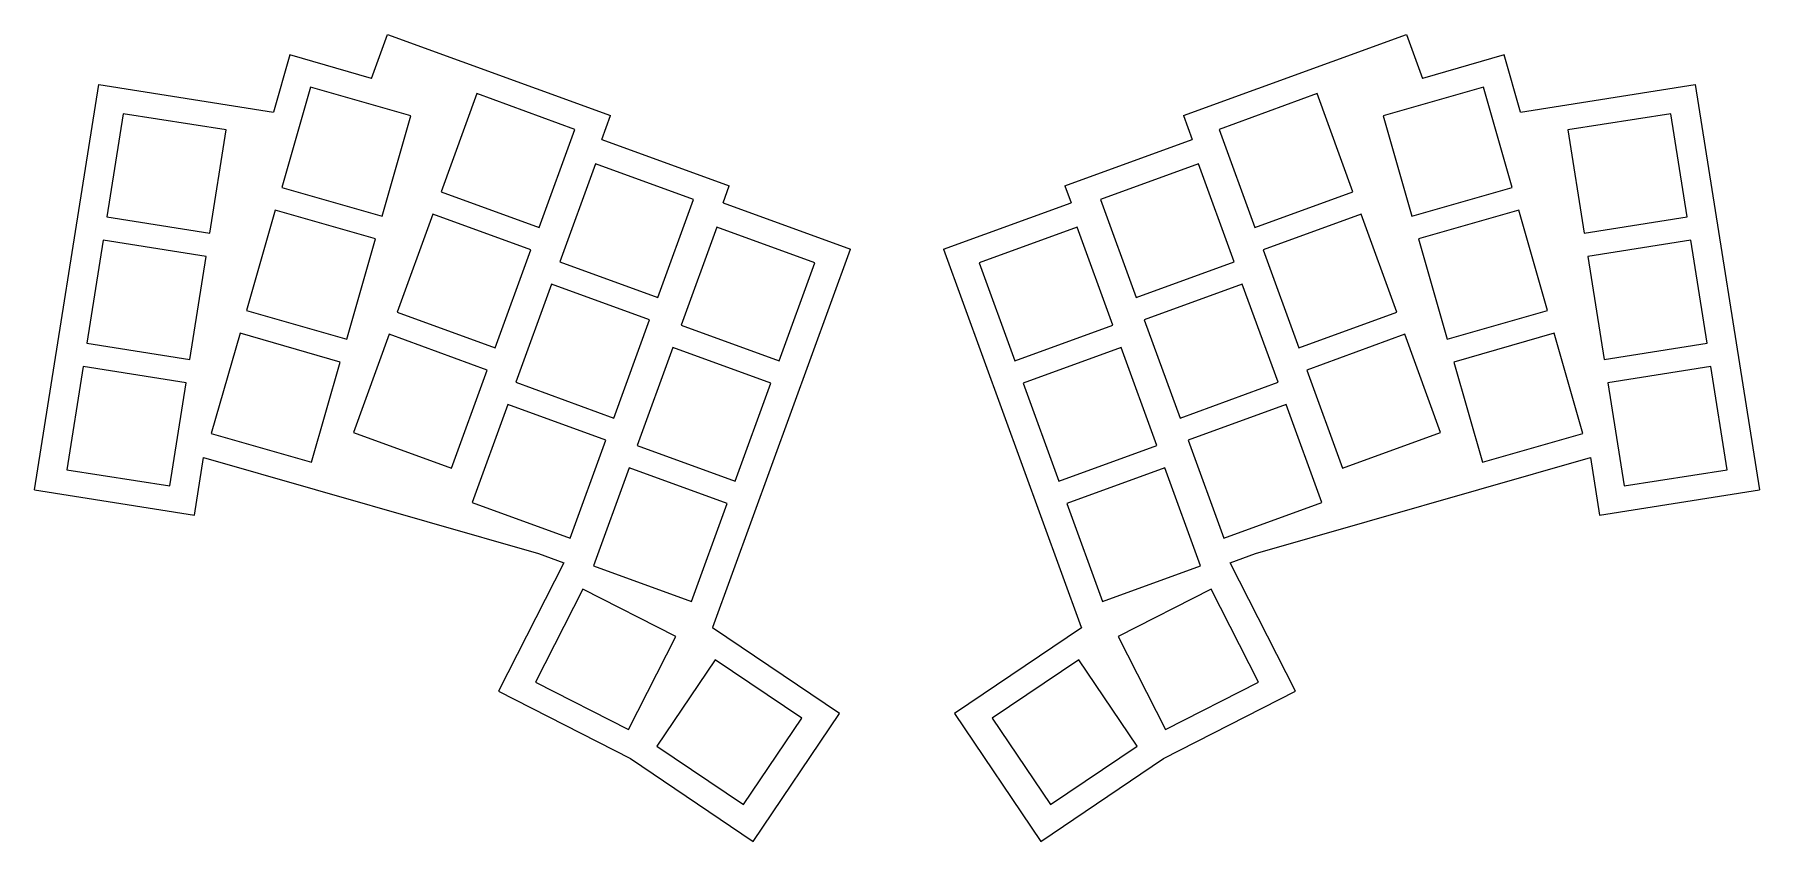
# Model space of a CAD drawing. Header units: millimetres. Extents: x 48 to 277, y -183 to -76.
import ezdxf

# ---------------------------------------------------------------- set-up
doc = ezdxf.new("R2010")
doc.units = ezdxf.units.MM

msp = doc.modelspace()

# ---------------------------------------------------------------- linework, layer by layer
for p, q in [((92.27, -81.99), (94.4, -76.16)), ((94.4, -76.16), (124, -86.93)), ((200.1, -86.93), (229.7, -76.16)), ((229.7, -76.16), (231.82, -81.99)), ((81.44, -78.88), (79.26, -86.46)), ((92.27, -81.99), (81.44, -78.88)), ((242.66, -78.88), (231.82, -81.99)), ((244.83, -86.46), (242.66, -78.88)), ((47.55, -136.61), (56.07, -82.78)), ((56.07, -82.78), (79.26, -86.46)), ((84.2, -83.14), (80.38, -96.45)), ((97.51, -86.95), (84.2, -83.14)), ((106.25, -84.01), (101.52, -97.03)), ((119.26, -88.75), (106.25, -84.01)), ((217.84, -84.01), (204.83, -88.75)), ((222.58, -97.03), (217.84, -84.01)), ((239.9, -83.14), (226.58, -86.95)), ((243.71, -96.45), (239.9, -83.14)), ((244.83, -86.46), (268.02, -82.78)), ((268.02, -82.78), (276.55, -136.61)), ((59.33, -86.67), (57.16, -100.35)), ((73.01, -88.83), (59.33, -86.67)), ((93.69, -100.26), (97.51, -86.95)), ((122.84, -90.11), (124, -86.93)), ((200.1, -86.93), (201.25, -90.11)), ((226.58, -86.95), (230.4, -100.26)), ((264.76, -86.67), (251.08, -88.83)), ((266.93, -100.35), (264.76, -86.67)), ((70.84, -102.51), (73.01, -88.83)), ((114.53, -101.76), (119.26, -88.75)), ((204.83, -88.75), (209.56, -101.76)), ((251.08, -88.83), (253.25, -102.51)), ((122.84, -90.11), (139.76, -96.26)), ((184.34, -96.26), (201.25, -90.11)), ((122.01, -93.34), (117.28, -106.35)), ((135.02, -98.08), (122.01, -93.34)), ((202.08, -93.34), (189.07, -98.08)), ((206.82, -106.35), (202.08, -93.34)), ((80.38, -96.45), (93.69, -100.26)), ((101.52, -97.03), (114.53, -101.76)), ((130.29, -111.09), (135.02, -98.08)), ((138.95, -98.49), (139.76, -96.26)), ((184.34, -96.26), (185.15, -98.49)), ((189.07, -98.08), (193.8, -111.09)), ((209.56, -101.76), (222.58, -97.03)), ((230.4, -100.26), (243.71, -96.45)), ((57.16, -100.35), (70.84, -102.51)), ((79.51, -99.48), (75.69, -112.79)), ((92.82, -103.29), (79.51, -99.48)), ((100.44, -99.99), (95.7, -113)), ((113.45, -104.73), (100.44, -99.99)), ((138.95, -98.49), (155.86, -104.65)), ((168.23, -104.65), (185.15, -98.49)), ((223.66, -99.99), (210.64, -104.73)), ((228.39, -113), (223.66, -99.99)), ((244.58, -99.48), (231.27, -103.29)), ((248.4, -112.79), (244.58, -99.48)), ((253.25, -102.51), (266.93, -100.35)), ((138.11, -101.73), (133.38, -114.74)), ((151.13, -106.47), (138.11, -101.73)), ((185.98, -101.73), (172.97, -106.47)), ((190.71, -114.74), (185.98, -101.73)), ((56.67, -103.46), (54.5, -117.14)), ((70.35, -105.63), (56.67, -103.46)), ((89.01, -116.61), (92.82, -103.29)), ((108.71, -117.74), (113.45, -104.73)), ((137.59, -154.84), (155.86, -104.65)), ((168.23, -104.65), (186.5, -154.84)), ((210.64, -104.73), (215.38, -117.74)), ((231.27, -103.29), (235.09, -116.61)), ((267.42, -103.46), (253.74, -105.63)), ((269.59, -117.14), (267.42, -103.46)), ((68.18, -119.3), (70.35, -105.63)), ((117.28, -106.35), (130.29, -111.09)), ((146.39, -119.48), (151.13, -106.47)), ((172.97, -106.47), (177.7, -119.48)), ((193.8, -111.09), (206.82, -106.35)), ((253.74, -105.63), (255.91, -119.3)), ((116.2, -109.32), (111.46, -122.33)), ((129.21, -114.05), (116.2, -109.32)), ((207.89, -109.32), (194.88, -114.05)), ((212.63, -122.33), (207.89, -109.32)), ((75.69, -112.79), (89.01, -116.61)), ((95.7, -113), (108.71, -117.74)), ((124.47, -127.07), (129.21, -114.05)), ((194.88, -114.05), (199.62, -127.07)), ((215.38, -117.74), (228.39, -113)), ((235.09, -116.61), (248.4, -112.79)), ((74.83, -115.82), (71.01, -129.13)), ((88.14, -119.64), (74.83, -115.82)), ((94.62, -115.96), (89.89, -128.98)), ((107.64, -120.7), (94.62, -115.96)), ((133.38, -114.74), (146.39, -119.48)), ((177.7, -119.48), (190.71, -114.74)), ((229.47, -115.96), (216.46, -120.7)), ((234.21, -128.98), (229.47, -115.96)), ((249.27, -115.82), (235.96, -119.64)), ((253.08, -129.13), (249.27, -115.82)), ((54.5, -117.14), (68.18, -119.3)), ((132.3, -117.71), (127.56, -130.72)), ((145.31, -122.44), (132.3, -117.71)), ((191.79, -117.71), (178.78, -122.44)), ((196.53, -130.72), (191.79, -117.71)), ((255.91, -119.3), (269.59, -117.14)), ((54.01, -120.25), (51.85, -133.93)), ((67.69, -122.42), (54.01, -120.25)), ((84.32, -132.95), (88.14, -119.64)), ((102.9, -133.71), (107.64, -120.7)), ((216.46, -120.7), (221.19, -133.71)), ((235.96, -119.64), (239.77, -132.95)), ((270.08, -120.25), (256.4, -122.42)), ((272.25, -133.93), (270.08, -120.25)), ((65.52, -136.09), (67.69, -122.42)), ((111.46, -122.33), (124.47, -127.07)), ((140.58, -135.45), (145.31, -122.44)), ((178.78, -122.44), (183.52, -135.45)), ((199.62, -127.07), (212.63, -122.33)), ((256.4, -122.42), (258.57, -136.09)), ((110.38, -125.29), (105.65, -138.3)), ((123.4, -130.03), (110.38, -125.29)), ((213.71, -125.29), (200.7, -130.03)), ((218.45, -138.3), (213.71, -125.29)), ((71.01, -129.13), (84.32, -132.95)), ((89.89, -128.98), (102.9, -133.71)), ((118.66, -143.04), (123.4, -130.03)), ((200.7, -130.03), (205.43, -143.04)), ((221.19, -133.71), (234.21, -128.98)), ((239.77, -132.95), (253.08, -129.13)), ((68.78, -139.98), (70, -132.3)), ((70, -132.3), (114.44, -145.04)), ((127.56, -130.72), (140.58, -135.45)), ((183.52, -135.45), (196.53, -130.72)), ((209.65, -145.04), (254.1, -132.3)), ((254.1, -132.3), (255.31, -139.98)), ((51.85, -133.93), (65.52, -136.09)), ((126.49, -133.68), (121.75, -146.69)), ((139.5, -138.42), (126.49, -133.68)), ((197.61, -133.68), (184.59, -138.42)), ((202.34, -146.69), (197.61, -133.68)), ((258.57, -136.09), (272.25, -133.93)), ((47.55, -136.61), (68.78, -139.98)), ((255.31, -139.98), (276.55, -136.61)), ((105.65, -138.3), (118.66, -143.04)), ((134.76, -151.43), (139.5, -138.42)), ((184.59, -138.42), (189.33, -151.43)), ((205.43, -143.04), (218.45, -138.3)), ((117.82, -146.29), (109.13, -163.35)), ((114.44, -145.04), (117.83, -146.28)), ((117.83, -146.28), (117.82, -146.29)), ((206.26, -146.28), (209.65, -145.04)), ((206.27, -146.29), (206.26, -146.28)), ((214.96, -163.35), (206.27, -146.29)), ((121.75, -146.69), (134.76, -151.43)), ((189.33, -151.43), (202.34, -146.69)), ((120.34, -149.79), (114.05, -162.12)), ((132.68, -156.07), (120.34, -149.79)), ((203.76, -149.79), (191.42, -156.07)), ((210.04, -162.12), (203.76, -149.79)), ((137.57, -154.91), (137.58, -154.88)), ((154.43, -166.29), (137.57, -154.91)), ((137.58, -154.88), (137.6, -154.85)), ((137.6, -154.85), (137.59, -154.84)), ((186.53, -154.91), (169.66, -166.29)), ((186.5, -154.84), (186.5, -154.85)), ((186.5, -154.85), (186.52, -154.88)), ((186.52, -154.88), (186.53, -154.91)), ((126.39, -168.41), (132.68, -156.07)), ((191.42, -156.07), (197.7, -168.41)), ((137.92, -159.16), (130.18, -170.64)), ((149.4, -166.91), (137.92, -159.16)), ((186.17, -159.16), (174.69, -166.91)), ((193.91, -170.64), (186.17, -159.16)), ((114.05, -162.12), (126.39, -168.41)), ((197.7, -168.41), (210.04, -162.12)), ((109.13, -163.35), (126.66, -172.28)), ((197.43, -172.28), (214.96, -163.35)), ((141.66, -178.39), (149.4, -166.91)), ((142.97, -183.28), (154.43, -166.29)), ((169.66, -166.29), (181.12, -183.28)), ((174.69, -166.91), (182.43, -178.39)), ((130.18, -170.64), (141.66, -178.39)), ((182.43, -178.39), (193.91, -170.64)), ((126.66, -172.28), (142.97, -183.28)), ((181.12, -183.28), (197.43, -172.28))]:
    msp.add_line(p, q)

doc.saveas('drawing.dxf')
